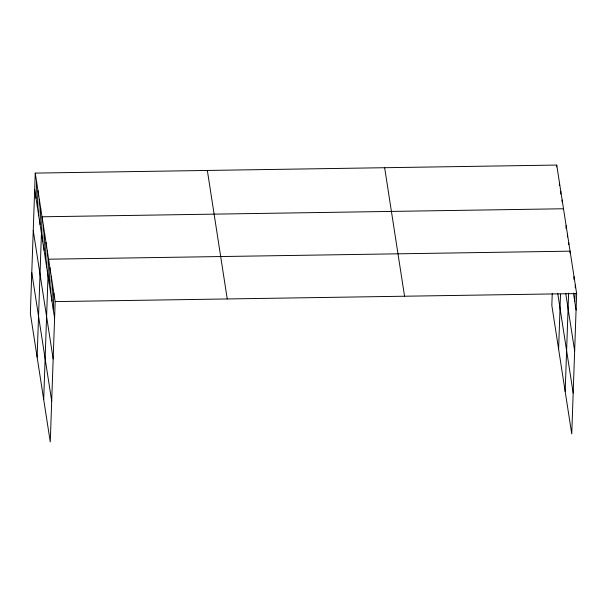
<?xml version="1.0" encoding="UTF-8"?>
<svg xmlns="http://www.w3.org/2000/svg" width="607" height="607" viewBox="0 0 607 607"><rect width="100%" height="100%" fill="white"/><g stroke="black" fill="none" stroke-linecap="round" stroke-linejoin="round"><path stroke-width="0.91" d="M35.252 173.101L30.35 313.424L50.267 441.934L55.169 301.603L35.252 173.101L556.733 165.066L576.65 293.576L571.748 433.899L551.831 305.397L552.249 293.591M36.025 198.345L36.602 181.842M37.384 207.086L37.96 190.575M38.734 215.826L39.311 199.316M40.092 224.56L40.669 208.057M37.118 357.121L42.02 216.79L563.508 208.762M42.763 241.783L43.332 225.273M44.076 250.266L44.652 233.756M45.388 258.749L45.965 242.239M46.701 267.224L47.278 250.721M43.696 399.527L48.59 259.197L570.079 251.169L570.011 252.998M49.334 284.19L49.911 267.679M50.647 292.673L51.223 276.162M51.959 301.155L52.536 284.645M53.272 309.631L53.848 293.128M556.672 166.902L556.733 165.066M559.351 185.294L559.442 182.548M560.701 194.035L560.8 191.281M562.09 201.858L562.15 200.022M558.607 349.086L560.519 294.19M566.035 228.475L566.134 225.721M567.355 236.958L567.446 234.203M568.698 244.522L568.767 242.686M565.178 391.492L568.615 293.098M573.926 279.364L574.025 276.61M574.761 301.603L575.049 293.348M575.239 287.839L575.337 285.093M55.169 301.603L576.65 293.576M573.448 293.12L576.073 310.078M565.709 293.264L574.647 350.937M557.727 293.371L573.175 393.04M384.648 167.722L404.558 296.224M207.344 170.453L227.253 298.955M34.675 189.612L54.592 318.114M33.248 230.47L53.166 358.972M31.776 272.566L51.694 401.075"/></g></svg>
